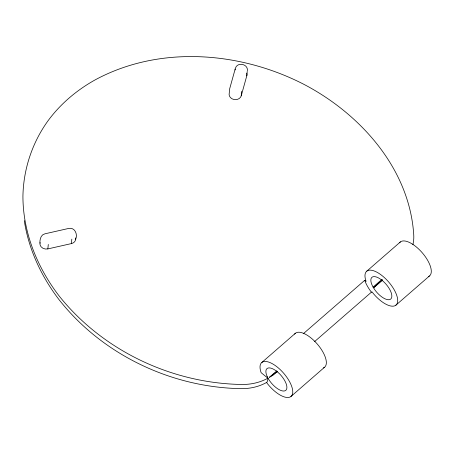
<?xml version="1.0" encoding="UTF-8"?>
<svg xmlns="http://www.w3.org/2000/svg" width="454" height="454" viewBox="0 0 454 454"><rect width="100%" height="100%" fill="white"/><g stroke="black" fill="none" stroke-linecap="round" stroke-linejoin="round"><path stroke-width="0.68" d="M247.368 70.722C248.298 63.963 237.408 61.676 235.456 68.151M382.603 279.709L373.602 287.535L374.323 289.113A14.363 6.146 49 0 0 391.41 298.193A14.363 6.146 49 0 0 379.794 278.682A14.363 6.146 49 0 0 372.603 286.219L373.574 287.932L382.569 280.107M39.941 243.225C39.697 239.564 40.764 234.605 45.008 233.793L68.497 228.481C74.757 226.972 77.912 234.173 75.699 239.275M75.648 237.924A6.157 5.164 5.8 0 1 71.374 243.594L47.846 248.911L48.3 244.462M71.374 243.594L71.823 239.144M235.132 69.961L235.263 68.69L229.701 88.672L229.247 93.121A6.157 5.164 5.8 0 0 233.844 99.466A6.157 5.164 5.8 0 0 241.227 95.817L246.783 75.835L247.237 71.386M241.227 95.817L241.676 91.373M267.883 378.193L267.656 380.412L267.168 381.882L266.504 382.41L267.934 384.288A22.388 9.579 49 0 0 292.177 394.901A22.388 9.579 49 0 0 276.373 366.355A22.388 9.579 49 0 0 260.63 371.094L261.163 372.706L267.883 378.193L265.675 379.351A47.097 39.498 5.8 0 1 241.653 384.464C172.083 383.363 103.035 350.84 59.417 296.32C37.353 267.735 22.916 232.635 22.927 196.202C23.426 169.285 32.155 142.862 47.869 120.991A166.436 139.588 5.8 0 1 95.062 79.927C159.326 45.15 239.593 51.433 303.38 84.069C360.192 113.574 409.519 168.587 413.736 234.752A47.097 39.498 5.8 0 1 412.902 244.655M261.873 362.44L295.458 333.225M366.821 271.134L400.405 241.92M303.55 333.525L364.732 280.294L366.111 281.401L365.578 279.789A22.388 9.579 49 0 1 381.32 275.05A22.388 9.579 49 0 1 397.125 303.595A22.388 9.579 49 0 1 372.882 292.983L372.07 291.922L371.4 292.177L314.474 341.697M277.507 371.514L273.177 375.106L269.409 377.297L276.827 370.844M381.61 279.681L373.086 287.093L373.602 287.535M277.031 371.559L269.409 377.297M290.923 396.501L324.502 367.28M395.871 305.196L429.45 275.975M266.793 382.364C258.99 386.763 249.972 388.8 241.04 388.635C172.004 387.534 103.501 355.244 60.223 301.144L59.366 300.083C41.569 276.861 28.721 249.723 24.295 220.672M371.4 292.177L371.276 292.013A24.193 10.357 49 0 1 365.345 281.945L364.732 280.294M47.846 248.911A6.157 5.164 5.8 0 1 40.071 242.561M246.675 73.156A6.157 5.164 5.8 0 1 246.783 75.835M294.623 334.099A22.388 9.579 49 0 1 317.545 344.353A22.388 9.579 49 0 1 323.441 367.888M399.571 242.794A22.388 9.579 49 0 1 422.492 253.048A22.388 9.579 49 0 1 428.389 276.582M267.196 376.576A14.363 6.146 49 0 0 285.396 390.616A14.363 6.146 49 0 0 276.599 371.219A14.363 6.146 49 0 0 267.196 376.576"/></g></svg>
